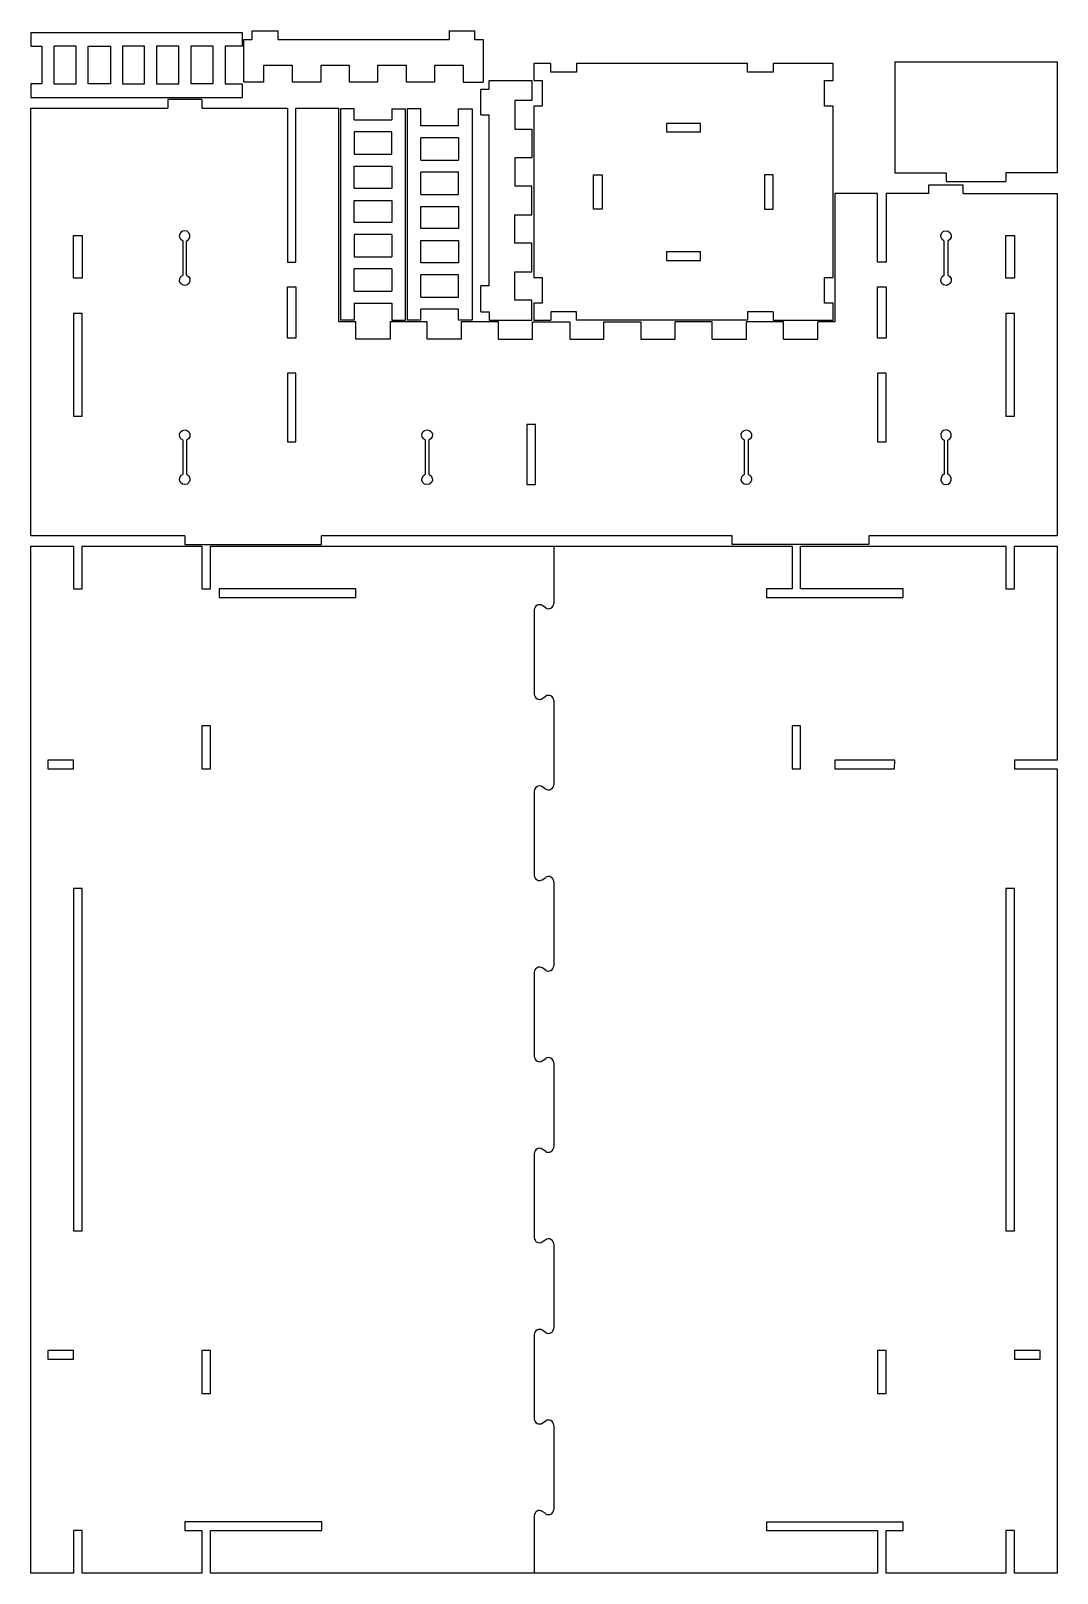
# Model space of a CAD drawing. Header units: millimetres. Extents: x -359 to 359, y -539 to 540.
import ezdxf

# ---------------------------------------------------------------- set-up
doc = ezdxf.new("R2010")
doc.units = ezdxf.units.MM
doc.header["$MEASUREMENT"] = 0

msp = doc.modelspace()

# ---------------------------------------------------------------- linework, layer by layer
for p, q in [((-204.1, 533.9), (-204.1, 539.9)), ((-204.1, 539.9), (-186.1, 539.9)), ((-186.1, 533.9), (-186.1, 539.9)), ((-66.4, 539.9), (-66.4, 533.9)), ((-66.4, 539.9), (-48.5, 539.9)), ((-48.5, 533.9), (-48.5, 539.9)), ((-359.1, 538.7), (-359.1, 529.1)), ((-359.1, 538.7), (-211.3, 538.7)), ((-359.1, 529.1), (-351.3, 529.1)), ((-351.3, 529.1), (-351.3, 502.8)), ((-327.4, 529.1), (-342.9, 529.1)), ((-342.9, 529.1), (-342.9, 502.8)), ((-327.4, 502.8), (-327.4, 529.1)), ((-319, 502.8), (-319, 529.1)), ((-319, 529.1), (-303.4, 529.1)), ((-303.4, 529.1), (-303.4, 502.8)), ((-279.5, 529.1), (-295, 529.1)), ((-295, 529.1), (-295, 502.8)), ((-279.5, 502.8), (-279.5, 529.1)), ((-255.5, 529.1), (-271.1, 529.1)), ((-271.1, 529.1), (-271.1, 502.8)), ((-255.5, 502.8), (-255.5, 529.1)), ((-231.6, 529.1), (-247.2, 529.1)), ((-247.2, 529.1), (-247.2, 502.8)), ((-231.6, 502.8), (-231.6, 529.1)), ((-211.3, 529.1), (-223.2, 529.1)), ((-223.2, 529.1), (-223.2, 502.8)), ((-211.3, 538.7), (-211.3, 529.1)), ((-210.1, 504), (-210.1, 533.9)), ((-210.1, 533.9), (-204.1, 533.9)), ((-186.1, 533.9), (-66.4, 533.9)), ((-48.5, 533.9), (-42.5, 533.9)), ((-42.5, 533.9), (-42.5, 504)), ((245.4, 518.3), (359.1, 518.3)), ((245.4, 518.3), (245.4, 440.5)), ((359.1, 518.3), (359.1, 440.5)), ((-196.1, 504), (-196.1, 515.9)), ((-196.1, 515.9), (-176.1, 515.9)), ((-176.1, 515.9), (-176.1, 504)), ((-156.2, 515.9), (-136.2, 515.9)), ((-156.2, 515.9), (-156.2, 504)), ((-136.2, 504), (-136.2, 515.9)), ((-116.3, 504), (-116.3, 515.9)), ((-116.3, 515.9), (-96.4, 515.9)), ((-96.4, 515.9), (-96.4, 504)), ((-76.4, 504), (-76.4, 515.9)), ((-76.4, 515.9), (-56.5, 515.9)), ((-56.5, 515.9), (-56.5, 504)), ((4.8, 517.1), (-7.2, 517.1)), ((-7.2, 517.1), (-7.2, 505.1)), ((4.8, 511.1), (4.8, 517.1)), ((22.7, 511.1), (4.8, 511.1)), ((142.4, 517.1), (22.7, 517.1)), ((22.7, 517.1), (22.7, 511.1)), ((142.4, 511.1), (142.4, 517.1)), ((160.4, 511.1), (142.4, 511.1)), ((202.3, 517.1), (160.4, 517.1)), ((160.4, 517.1), (160.4, 511.1)), ((202.3, 505.1), (202.3, 517.1)), ((-351.3, 502.8), (-359.1, 502.8)), ((-359.1, 502.8), (-359.1, 493.2)), ((-342.9, 502.8), (-327.4, 502.8)), ((-303.4, 502.8), (-319, 502.8)), ((-295, 502.8), (-279.5, 502.8)), ((-271.1, 502.8), (-255.5, 502.8)), ((-231.6, 502.8), (-247.2, 502.8)), ((-223.2, 502.8), (-211.3, 502.8)), ((-211.3, 502.8), (-211.3, 493.2)), ((-196.1, 504), (-210.1, 504)), ((-156.2, 504), (-176.1, 504)), ((-116.3, 504), (-136.2, 504)), ((-76.4, 504), (-96.4, 504)), ((-56.5, 504), (-42.5, 504)), ((-44.3, 499.1), (-38.3, 499.1)), ((-44.3, 481.2), (-44.3, 499.1)), ((-38.3, 499.1), (-38.3, 505.1)), ((-38.3, 505.1), (-8.4, 505.1)), ((-8.4, 505.1), (-8.4, 491.1)), ((-7.2, 505.1), (-1.2, 505.1)), ((-1.2, 505.1), (-1.2, 487.1)), ((196.3, 487.1), (196.3, 505.1)), ((196.3, 505.1), (202.3, 505.1)), ((-359.1, 493.2), (-211.3, 493.2)), ((-359.1, 186.7), (-359.1, 485.9)), ((-359.1, 485.9), (-263.3, 485.9)), ((-239.4, 491.9), (-263.3, 491.9)), ((-263.3, 491.9), (-263.3, 485.9)), ((-239.4, 491.9), (-239.4, 485.9)), ((-239.4, 485.9), (-179.5, 485.9)), ((-179.5, 485.9), (-179.5, 378.2)), ((-173.6, 378.2), (-173.6, 485.9)), ((-173.6, 485.9), (-143.6, 485.9)), ((-143.6, 336.3), (-143.6, 485.9)), ((-132.9, 485.3), (-142.4, 485.3)), ((-142.4, 485.3), (-142.4, 337.5)), ((-132.9, 477.6), (-132.9, 485.3)), ((-106.5, 485.3), (-97, 485.3)), ((-106.5, 485.3), (-106.5, 477.6)), ((-96.9, 337.5), (-96.9, 485.3)), ((-86.2, 485.3), (-95.8, 485.3)), ((-95.8, 485.3), (-95.8, 337.5)), ((-86.2, 473.4), (-86.2, 485.3)), ((-59.8, 473.4), (-59.8, 485.3)), ((-59.8, 485.3), (-50.3, 485.3)), ((-50.3, 485.3), (-50.3, 337.5)), ((-8.4, 491.1), (-20.3, 491.1)), ((-20.3, 491.1), (-20.3, 471.2)), ((-1.2, 487.1), (-7.2, 487.1)), ((-7.2, 487.1), (-7.2, 367.5)), ((202.3, 487.1), (196.3, 487.1)), ((202.3, 367.5), (202.3, 487.1)), ((-132.9, 477.6), (-106.5, 477.6)), ((-44.3, 481.2), (-38.3, 481.2)), ((-38.3, 361.5), (-38.3, 481.2)), ((109.5, 475.2), (85.6, 475.2)), ((85.6, 475.2), (85.6, 469.2)), ((109.5, 469.2), (109.5, 475.2)), ((-132.9, 469.2), (-132.9, 453.6)), ((-106.5, 469.2), (-132.9, 469.2)), ((-106.5, 453.6), (-106.5, 469.2)), ((-59.8, 473.4), (-86.2, 473.4)), ((-86.2, 449.4), (-86.2, 465)), ((-59.8, 465), (-86.2, 465)), ((-59.8, 465), (-59.8, 449.4)), ((-20.3, 471.2), (-8.4, 471.2)), ((-8.4, 471.2), (-8.4, 451.2)), ((85.6, 469.2), (109.5, 469.2)), ((-132.9, 453.6), (-106.5, 453.6)), ((-132.9, 429.7), (-132.9, 445.2)), ((-132.9, 445.2), (-106.5, 445.2)), ((-106.5, 445.2), (-106.5, 429.7)), ((-86.2, 449.4), (-59.9, 449.4)), ((-8.4, 451.2), (-20.3, 451.2)), ((-20.3, 451.2), (-20.3, 431.3)), ((-86.2, 425.5), (-86.2, 441.1)), ((-59.8, 441.1), (-86.2, 441.1)), ((-59.8, 425.5), (-59.8, 441.1)), ((34.7, 415.3), (34.7, 439.3)), ((34.7, 439.3), (40.7, 439.3)), ((40.7, 439.3), (40.7, 415.3)), ((154.4, 439.3), (154.4, 415.3)), ((160.4, 439.3), (154.4, 439.3)), ((160.4, 415.3), (160.4, 439.3)), ((245.4, 440.5), (281.3, 440.5)), ((269.3, 426.1), (269.3, 432.1)), ((269.3, 432.1), (293.2, 432.1)), ((281.3, 440.5), (281.3, 434.5)), ((281.3, 434.5), (323.2, 434.5)), ((293.2, 426.1), (293.2, 432.1)), ((359.1, 440.5), (323.2, 440.5)), ((323.2, 440.5), (323.2, 434.5)), ((-106.5, 429.7), (-132.9, 429.7)), ((-132.9, 421.3), (-106.5, 421.3)), ((-132.9, 405.8), (-132.9, 421.3)), ((-106.5, 421.3), (-106.5, 405.8)), ((-86.2, 425.5), (-59.8, 425.5)), ((-8.4, 431.3), (-20.3, 431.3)), ((-8.4, 411.3), (-8.4, 431.3)), ((203.5, 426.1), (203.5, 336.3)), ((233.4, 426.1), (203.5, 426.1)), ((233.4, 378.2), (233.4, 426.1)), ((269.3, 426.1), (239.4, 426.1)), ((239.4, 426.1), (239.4, 378.2)), ((293.2, 426.1), (359.1, 426.1)), ((359.1, 426.1), (359.1, 186.7)), ((-86.2, 401.6), (-86.2, 417.1)), ((-86.2, 417.1), (-59.8, 417.1)), ((-59.8, 417.1), (-59.8, 401.6)), ((-20.3, 391.4), (-20.3, 411.3)), ((-20.3, 411.3), (-8.4, 411.3)), ((40.7, 415.3), (34.7, 415.3)), ((154.4, 415.3), (160.4, 415.3)), ((-253, 399.7), (-254.3, 398.6)), ((-251.4, 400.1), (-253, 399.7)), ((-249.7, 399.7), (-251.4, 400.1)), ((-248.4, 398.6), (-249.7, 399.7)), ((-106.5, 405.8), (-132.9, 405.8)), ((-59.8, 401.6), (-86.2, 401.6)), ((278.3, 398.6), (279.6, 399.7)), ((279.6, 399.7), (281.3, 400.1)), ((281.3, 400.1), (282.9, 399.7)), ((282.9, 399.7), (284.2, 398.6)), ((-329.1, 366.9), (-329.1, 396.8)), ((-329.1, 396.8), (-323.2, 396.8)), ((-323.2, 396.8), (-323.2, 366.9)), ((-254.3, 398.6), (-255, 397.1)), ((-254.9, 395.3), (-255, 397)), ((-254, 393.9), (-254.9, 395.3)), ((-252.5, 392.9), (-254, 393.9)), ((-252.5, 369), (-252.5, 392.9)), ((-250.2, 392.9), (-248.7, 393.9)), ((-250.2, 369), (-250.2, 392.9)), ((-248.7, 393.9), (-247.8, 395.3)), ((-247.7, 397), (-248.4, 398.6)), ((-247.8, 395.3), (-247.7, 397)), ((-106.5, 397.4), (-132.9, 397.4)), ((-132.9, 397.4), (-132.9, 381.8)), ((-106.5, 397.4), (-106.5, 381.8)), ((-86.2, 393.2), (-59.8, 393.2)), ((-86.2, 377.6), (-86.2, 393.2)), ((-59.8, 393.2), (-59.8, 377.6)), ((-8.4, 391.4), (-20.3, 391.4)), ((-8.4, 371.4), (-8.4, 391.4)), ((277.6, 397), (278.3, 398.6)), ((277.8, 395.3), (277.6, 397)), ((278.6, 393.9), (277.8, 395.3)), ((280.1, 392.9), (278.6, 393.9)), ((280.1, 369), (280.1, 392.9)), ((283.9, 393.9), (282.5, 392.9)), ((282.5, 392.9), (282.5, 369)), ((284.8, 395.3), (283.9, 393.9)), ((284.2, 398.6), (284.9, 397)), ((284.9, 397), (284.8, 395.3)), ((323.2, 396.8), (329.1, 396.8)), ((323.2, 366.9), (323.2, 396.8)), ((329.1, 396.8), (329.1, 366.9)), ((-179.5, 378.2), (-173.6, 378.2)), ((-132.9, 381.8), (-106.5, 381.8)), ((-59.8, 377.6), (-86.2, 377.6)), ((109.5, 385.4), (85.6, 385.4)), ((85.6, 385.4), (85.6, 379.4)), ((85.6, 379.4), (109.5, 379.4)), ((109.5, 379.4), (109.5, 385.4)), ((239.4, 378.2), (233.4, 378.2)), ((-323.2, 366.9), (-329.1, 366.9)), ((-254.9, 366.6), (-254, 368.1)), ((-254, 368.1), (-252.5, 369)), ((-250.2, 369), (-248.7, 368.1)), ((-248.7, 368.1), (-247.8, 366.6)), ((-106.5, 373.4), (-132.9, 373.4)), ((-132.9, 357.9), (-132.9, 373.4)), ((-106.5, 373.4), (-106.5, 357.9)), ((-86.2, 353.7), (-86.2, 369.2)), ((-59.8, 369.2), (-86.2, 369.2)), ((-59.8, 353.7), (-59.8, 369.2)), ((-20.3, 351.5), (-20.3, 371.4)), ((-20.3, 371.4), (-8.4, 371.4)), ((-7.2, 367.5), (-1.2, 367.5)), ((-1.2, 367.5), (-1.2, 349.5)), ((196.3, 349.5), (196.3, 367.5)), ((196.3, 367.5), (202.3, 367.5)), ((277.8, 366.6), (278.6, 368.1)), ((278.6, 368.1), (280.1, 369)), ((282.5, 369), (283.9, 368.1)), ((283.9, 368.1), (284.8, 366.6)), ((329.1, 366.9), (323.2, 366.9)), ((-255, 364.9), (-254.9, 366.6)), ((-254.3, 363.3), (-255, 364.9)), ((-253, 362.2), (-254.3, 363.3)), ((-251.4, 361.8), (-253, 362.2)), ((-249.7, 362.2), (-251.4, 361.8)), ((-248.4, 363.3), (-249.7, 362.2)), ((-247.7, 364.9), (-248.4, 363.3)), ((-247.8, 366.6), (-247.7, 364.9)), ((-179.5, 360.8), (-173.6, 360.8)), ((-179.5, 324.9), (-179.5, 360.8)), ((-173.6, 360.8), (-173.6, 324.9)), ((-132.9, 357.9), (-106.5, 357.9)), ((-44.3, 343.5), (-44.3, 361.5)), ((-38.3, 361.5), (-44.3, 361.5)), ((233.4, 324.9), (233.4, 360.8)), ((233.4, 360.8), (239.4, 360.8)), ((239.4, 360.8), (239.4, 324.9)), ((277.6, 364.9), (277.8, 366.6)), ((278.3, 363.3), (277.6, 364.9)), ((279.6, 362.2), (278.3, 363.3)), ((281.3, 361.8), (279.6, 362.2)), ((282.9, 362.2), (281.3, 361.8)), ((284.2, 363.3), (282.9, 362.2)), ((284.9, 364.9), (284.2, 363.3)), ((284.8, 366.6), (284.9, 364.9)), ((-132.9, 349.5), (-132.9, 337.5)), ((-132.9, 349.5), (-106.5, 349.5)), ((-106.5, 349.5), (-106.5, 337.5)), ((-86.2, 353.7), (-59.8, 353.7)), ((-59.8, 345.3), (-86.2, 345.3)), ((-86.2, 337.5), (-86.2, 345.3)), ((-59.8, 337.5), (-59.8, 345.3)), ((-8.4, 351.5), (-20.3, 351.5)), ((-8.4, 337.5), (-8.4, 351.5)), ((-1.2, 349.5), (-7.2, 349.5)), ((-7.2, 349.5), (-7.2, 337.5)), ((202.3, 349.5), (196.3, 349.5)), ((202.3, 337.5), (202.3, 349.5)), ((-323.2, 342.3), (-329.1, 342.3)), ((-329.1, 342.3), (-329.1, 270.5)), ((-323.2, 270.5), (-323.2, 342.3)), ((-131.7, 336.3), (-143.6, 336.3)), ((-132.9, 337.5), (-142.4, 337.5)), ((-131.7, 324.4), (-131.7, 336.3)), ((-81.8, 336.3), (-107.7, 336.3)), ((-107.7, 336.3), (-107.7, 324.4)), ((-106.5, 337.5), (-96.9, 337.5)), ((-86.2, 337.5), (-95.8, 337.5)), ((-81.8, 324.4), (-81.8, 336.3)), ((-50.3, 337.5), (-59.8, 337.5)), ((-31.9, 336.3), (-57.9, 336.3)), ((-57.9, 336.3), (-57.9, 324.4)), ((-44.3, 343.5), (-38.3, 343.5)), ((-38.3, 343.5), (-38.3, 337.5)), ((-38.3, 337.5), (-8.4, 337.5)), ((-31.9, 324.4), (-31.9, 336.3)), ((-8, 336.3), (18, 336.3)), ((-8, 324.4), (-8, 336.3)), ((-7.2, 337.5), (4.8, 337.5)), ((22.7, 343.5), (4.8, 343.5)), ((4.8, 343.5), (4.8, 337.5)), ((18, 336.3), (18, 324.4)), ((22.7, 337.5), (22.7, 343.5)), ((142.4, 337.5), (22.7, 337.5)), ((41.9, 324.4), (41.9, 336.3)), ((41.9, 336.3), (67.8, 336.3)), ((67.8, 336.3), (67.8, 324.4)), ((117.7, 336.3), (91.8, 336.3)), ((91.8, 324.4), (91.8, 336.3)), ((117.7, 324.4), (117.7, 336.3)), ((167.6, 336.3), (141.6, 336.3)), ((141.6, 324.4), (141.6, 336.3)), ((160.4, 343.5), (142.4, 343.5)), ((142.4, 343.5), (142.4, 337.5)), ((160.4, 343.5), (160.4, 337.5)), ((160.4, 337.5), (202.3, 337.5)), ((167.6, 324.4), (167.6, 336.3)), ((191.5, 324.4), (191.5, 336.3)), ((203.5, 336.3), (191.5, 336.3)), ((323.2, 342.3), (323.2, 270.5)), ((329.1, 342.3), (323.2, 342.3)), ((329.1, 270.5), (329.1, 342.3)), ((-173.6, 324.9), (-179.5, 324.9)), ((-107.7, 324.4), (-131.7, 324.4)), ((-57.9, 324.4), (-81.8, 324.4)), ((-31.9, 324.4), (-8, 324.4)), ((18, 324.4), (41.9, 324.4)), ((67.8, 324.4), (91.8, 324.4)), ((117.7, 324.4), (141.6, 324.4)), ((167.6, 324.4), (191.5, 324.4)), ((239.4, 324.9), (233.4, 324.9)), ((-173.6, 300.4), (-179.5, 300.4)), ((-179.5, 300.4), (-179.5, 252.5)), ((-173.6, 252.5), (-173.6, 300.4)), ((239.4, 300.4), (233.4, 300.4)), ((233.4, 300.4), (233.4, 252.5)), ((239.4, 252.5), (239.4, 300.4)), ((-329.1, 270.5), (-323.2, 270.5)), ((323.2, 270.5), (329.1, 270.5)), ((-255, 257.8), (-254.3, 259.4)), ((-254.3, 259.4), (-253, 260.5)), ((-253, 260.5), (-251.4, 260.9)), ((-251.4, 260.9), (-249.7, 260.5)), ((-249.7, 260.5), (-248.4, 259.4)), ((-248.4, 259.4), (-247.7, 257.8)), ((-85.4, 257.8), (-84.8, 259.4)), ((-84.8, 259.4), (-83.5, 260.5)), ((-83.5, 260.5), (-81.8, 260.9)), ((-81.8, 260.9), (-80.1, 260.5)), ((-80.1, 260.5), (-78.8, 259.4)), ((-78.8, 259.4), (-78.1, 257.8)), ((-6, 264.5), (-12, 264.5)), ((-12, 264.5), (-12, 222.6)), ((-6, 222.6), (-6, 264.5)), ((138, 257.8), (138.7, 259.4)), ((138.7, 259.4), (140, 260.5)), ((140, 260.5), (141.6, 260.9)), ((141.6, 260.9), (143.3, 260.5)), ((143.3, 260.5), (144.6, 259.4)), ((144.6, 259.4), (145.3, 257.8)), ((278.3, 259.4), (277.6, 257.8)), ((279.6, 260.5), (278.3, 259.4)), ((281.3, 260.9), (279.6, 260.5)), ((282.9, 260.5), (281.3, 260.9)), ((284.2, 259.4), (282.9, 260.5)), ((284.9, 257.8), (284.2, 259.4)), ((-254.9, 256.1), (-255, 257.8)), ((-254, 254.7), (-254.9, 256.1)), ((-252.5, 253.7), (-254, 254.7)), ((-252.5, 229.8), (-252.5, 253.7)), ((-248.7, 254.7), (-250.2, 253.7)), ((-250.2, 253.7), (-250.2, 229.8)), ((-247.8, 256.1), (-248.7, 254.7)), ((-247.7, 257.8), (-247.8, 256.1)), ((-179.5, 252.5), (-173.6, 252.5)), ((-85.3, 256.1), (-85.4, 257.8)), ((-84.4, 254.7), (-85.3, 256.1)), ((-83, 253.7), (-84.4, 254.7)), ((-83, 229.8), (-83, 253.7)), ((-79.1, 254.7), (-80.6, 253.7)), ((-80.6, 253.7), (-80.6, 229.8)), ((-78.3, 256.1), (-79.1, 254.7)), ((-78.1, 257.8), (-78.3, 256.1)), ((138.1, 256.1), (138, 257.8)), ((139, 254.7), (138.1, 256.1)), ((140.4, 253.7), (139, 254.7)), ((140.4, 229.8), (140.4, 253.7)), ((144.3, 254.7), (142.8, 253.7)), ((142.8, 253.7), (142.8, 229.8)), ((145.2, 256.1), (144.3, 254.7)), ((145.3, 257.8), (145.2, 256.1)), ((233.4, 252.5), (239.4, 252.5)), ((277.6, 257.8), (277.8, 256.1)), ((277.8, 256.1), (278.6, 254.7)), ((278.6, 254.7), (280.1, 253.7)), ((280.1, 253.7), (280.1, 229.8)), ((282.5, 253.7), (283.9, 254.7)), ((282.5, 229.8), (282.5, 253.7)), ((283.9, 254.7), (284.8, 256.1)), ((284.8, 256.1), (284.9, 257.8)), ((-255, 225.7), (-254.9, 227.4)), ((-254.9, 227.4), (-254, 228.9)), ((-254, 228.9), (-252.5, 229.8)), ((-250.2, 229.8), (-248.7, 228.9)), ((-248.7, 228.9), (-247.8, 227.4)), ((-247.8, 227.4), (-247.7, 225.7)), ((-85.4, 225.7), (-85.3, 227.4)), ((-85.3, 227.4), (-84.4, 228.9)), ((-84.4, 228.9), (-83, 229.8)), ((-80.6, 229.8), (-79.1, 228.9)), ((-79.1, 228.9), (-78.3, 227.4)), ((-78.3, 227.4), (-78.1, 225.7)), ((138, 225.7), (138.1, 227.4)), ((138.1, 227.4), (139, 228.9)), ((139, 228.9), (140.4, 229.8)), ((142.8, 229.8), (144.3, 228.9)), ((144.3, 228.9), (145.2, 227.4)), ((145.2, 227.4), (145.3, 225.7)), ((277.8, 227.4), (277.6, 225.7)), ((278.6, 228.9), (277.8, 227.4)), ((280.1, 229.8), (278.6, 228.9)), ((283.9, 228.9), (282.5, 229.8)), ((284.8, 227.4), (283.9, 228.9)), ((284.9, 225.7), (284.8, 227.4)), ((-254.3, 224.1), (-255, 225.7)), ((-253, 223), (-254.3, 224.1)), ((-251.4, 222.6), (-253, 223)), ((-249.7, 223), (-251.4, 222.6)), ((-248.4, 224.1), (-249.7, 223)), ((-247.7, 225.7), (-248.4, 224.1)), ((-84.8, 224.1), (-85.4, 225.7)), ((-83.5, 223), (-84.8, 224.1)), ((-81.8, 222.6), (-83.5, 223)), ((-80.1, 223), (-81.8, 222.6)), ((-78.8, 224.1), (-80.1, 223)), ((-78.1, 225.7), (-78.8, 224.1)), ((-12, 222.6), (-6, 222.6)), ((138.7, 224.1), (138, 225.7)), ((140, 223), (138.7, 224.1)), ((141.6, 222.6), (140, 223)), ((143.3, 223), (141.6, 222.6)), ((144.6, 224.1), (143.3, 223)), ((145.3, 225.7), (144.6, 224.1)), ((277.6, 225.7), (278.3, 224.1)), ((278.3, 224.1), (279.6, 223)), ((279.6, 223), (281.3, 222.6)), ((281.3, 222.6), (282.9, 223)), ((282.9, 223), (284.2, 224.1)), ((284.2, 224.1), (284.9, 225.7)), ((-251.4, 186.7), (-359.1, 186.7)), ((-251.4, 186.7), (-251.4, 180.7)), ((131.7, 186.7), (-155.6, 186.7)), ((-155.6, 180.7), (-155.6, 186.7)), ((131.7, 180.7), (131.7, 186.7)), ((359.1, 186.7), (227.4, 186.7)), ((227.4, 186.7), (227.4, 180.7)), ((-359.1, 179.5), (-329.1, 179.5)), ((-359.1, -538.6), (-359.1, 179.5)), ((-329.1, 179.5), (-329.1, 149.6)), ((-323.2, 179.5), (-239.4, 179.5)), ((-323.2, 149.6), (-323.2, 179.5)), ((-251.3, 180.7), (-155.6, 180.7)), ((-239.4, 179.5), (-239.4, 149.6)), ((-233.4, 179.5), (6.8, 179.5)), ((-233.4, 149.6), (-233.4, 179.5)), ((6.8, 179.5), (173.6, 179.5)), ((6.8, 179.5), (6.8, 139.4)), ((227.4, 180.7), (131.7, 180.7)), ((173.6, 179.5), (173.6, 149.6)), ((179.5, 149.6), (179.5, 179.5)), ((179.5, 179.5), (323.2, 179.5)), ((323.2, 179.5), (323.2, 149.6)), ((329.1, 149.6), (329.1, 179.5)), ((329.1, 179.5), (359.1, 179.5)), ((359.1, 179.5), (359.1, 29.9)), ((-329.1, 149.6), (-323.2, 149.6)), ((-239.4, 149.6), (-233.4, 149.6)), ((-131.7, 149.6), (-227.4, 149.6)), ((-227.4, 149.6), (-227.4, 143.6)), ((-227.4, 143.6), (-131.7, 143.6)), ((-131.7, 143.6), (-131.7, 149.6)), ((173.6, 149.6), (155.6, 149.6)), ((155.6, 149.6), (155.6, 143.6)), ((155.6, 143.6), (251.4, 143.6)), ((251.4, 149.6), (179.5, 149.6)), ((251.4, 143.6), (251.4, 149.6)), ((323.2, 149.6), (329.1, 149.6)), ((-6.8, 135), (-6.8, 76)), ((1.2, 136.4), (-1.2, 138)), ((-1.2, 73), (1.2, 74.6)), ((6.8, 71.6), (6.8, 12.7)), ((-233.4, 53.9), (-239.4, 53.9)), ((-239.4, 53.9), (-239.4, 23.9)), ((-233.4, 23.9), (-233.4, 53.9)), ((179.5, 53.9), (173.6, 53.9)), ((173.6, 53.9), (173.6, 23.9)), ((179.5, 23.9), (179.5, 53.9)), ((-329.1, 29.9), (-347.1, 29.9)), ((-347.1, 29.9), (-347.1, 23.9)), ((-347.1, 23.9), (-329.1, 23.9)), ((-329.1, 23.9), (-329.1, 29.9)), ((-239.4, 23.9), (-233.4, 23.9)), ((173.6, 23.9), (179.5, 23.9)), ((245.4, 29.9), (203.5, 29.9)), ((203.5, 29.9), (203.5, 23.9)), ((203.5, 23.9), (245.3, 23.9)), ((245.3, 23.9), (245.4, 29.9)), ((359.1, 29.9), (329.1, 29.9)), ((329.1, 29.9), (329.1, 23.9)), ((329.1, 23.9), (359.1, 23.9)), ((359.1, 23.9), (359.1, -538.6)), ((1.2, 9.7), (-1.2, 11.3)), ((-6.8, 8.3), (-6.8, -50.7)), ((-1.2, -53.7), (1.2, -52.1)), ((-329.1, -59.8), (-329.1, -299.2)), ((-323.2, -59.8), (-329.1, -59.8)), ((-323.2, -299.2), (-323.2, -59.8)), ((6.8, -55), (6.8, -114)), ((329.1, -59.8), (323.2, -59.8)), ((323.2, -59.8), (323.2, -299.2)), ((329.1, -299.2), (329.1, -59.8)), ((-6.8, -118.4), (-6.8, -177.4)), ((1.2, -117), (-1.2, -115.4)), ((-1.2, -180.3), (1.2, -178.7)), ((6.8, -181.7), (6.8, -240.7)), ((-6.8, -245.1), (-6.8, -304)), ((1.2, -243.7), (-1.2, -242.1)), ((-329.1, -299.2), (-323.2, -299.2)), ((323.2, -299.2), (329.1, -299.2)), ((-1.2, -307), (1.2, -305.4)), ((6.8, -308.4), (6.8, -367.4)), ((-6.8, -371.7), (-6.8, -430.7)), ((1.2, -370.4), (-1.2, -368.8)), ((-347.1, -383), (-347.1, -389)), ((-329.1, -383), (-347.1, -383)), ((-329.1, -389), (-329.1, -383)), ((-239.4, -383), (-239.4, -412.9)), ((-233.4, -383), (-239.4, -383)), ((-233.4, -412.9), (-233.4, -383)), ((239.4, -383), (233.4, -383)), ((233.4, -383), (233.4, -412.9)), ((239.4, -412.9), (239.4, -383)), ((347.1, -383), (329.1, -383)), ((329.1, -383), (329.1, -389)), ((347.1, -389), (347.1, -383)), ((-347.1, -389), (-329.1, -389)), ((329.1, -389), (347.1, -389)), ((-239.4, -412.9), (-233.4, -412.9)), ((233.4, -412.9), (239.4, -412.9)), ((-1.2, -433.7), (1.2, -432.1)), ((6.8, -435.1), (6.8, -494.1)), ((1.2, -497), (-1.2, -495.4)), ((-251.4, -502.7), (-251.4, -508.7)), ((-155.5, -502.7), (-251.4, -502.7)), ((-155.5, -508.7), (-155.5, -502.7)), ((-6.8, -498.4), (-6.8, -538.6)), ((251.4, -502.9), (155.6, -502.9)), ((155.6, -502.9), (155.6, -508.7)), ((251.4, -508.7), (251.4, -502.9)), ((-329.1, -508.8), (-329.1, -538.6)), ((-323.2, -508.8), (-329.1, -508.8)), ((-323.2, -538.6), (-323.2, -508.8)), ((-251.4, -508.7), (-239.4, -508.7)), ((-239.4, -508.7), (-239.4, -538.6)), ((-233.4, -508.7), (-155.5, -508.7)), ((-233.4, -538.6), (-233.4, -508.7)), ((155.6, -508.7), (233.4, -508.7)), ((233.4, -508.7), (233.4, -538.6)), ((239.4, -538.6), (239.4, -508.7)), ((239.4, -508.7), (251.4, -508.7)), ((329.1, -508.7), (323.2, -508.7)), ((323.2, -508.7), (323.2, -538.6)), ((329.1, -538.6), (329.1, -508.7)), ((-329.1, -538.6), (-359.1, -538.6)), ((-239.4, -538.6), (-323.2, -538.6)), ((-6.8, -538.6), (-233.4, -538.6)), ((233.4, -538.6), (-6.8, -538.6)), ((323.2, -538.6), (239.4, -538.6)), ((359.1, -538.6), (329.1, -538.6))]:
    msp.add_line(p, q)
for centre, start, end in [((-3.2, 135), 56.3099, 180), ((3.2, 139.4), 236.3099, 0), ((-3.2, 76), 180, 303.6901), ((3.2, 71.6), 0, 123.6901), ((-3.2, 8.3), 56.3099, 180), ((3.2, 12.7), 236.3099, 0), ((-3.2, -50.7), 180, 303.6901), ((3.2, -55), 0, 123.6901), ((-3.2, -118.4), 56.3099, 180), ((3.2, -114), 236.3099, 0), ((-3.2, -177.4), 180, 303.6901), ((3.2, -181.7), 0, 123.6901), ((-3.2, -245.1), 56.3099, 180), ((3.2, -240.7), 236.3099, 0), ((-3.2, -304), 180, 303.6901), ((3.2, -308.4), 0, 123.6901), ((-3.2, -371.7), 56.3099, 180), ((3.2, -367.4), 236.3099, 0), ((-3.2, -430.7), 180, 303.6901), ((3.2, -435.1), 0, 123.6901), ((-3.2, -498.4), 56.3099, 180), ((3.2, -494.1), 236.3099, 0)]:
    msp.add_arc(centre, 3.59, start, end)

doc.saveas('drawing.dxf')
